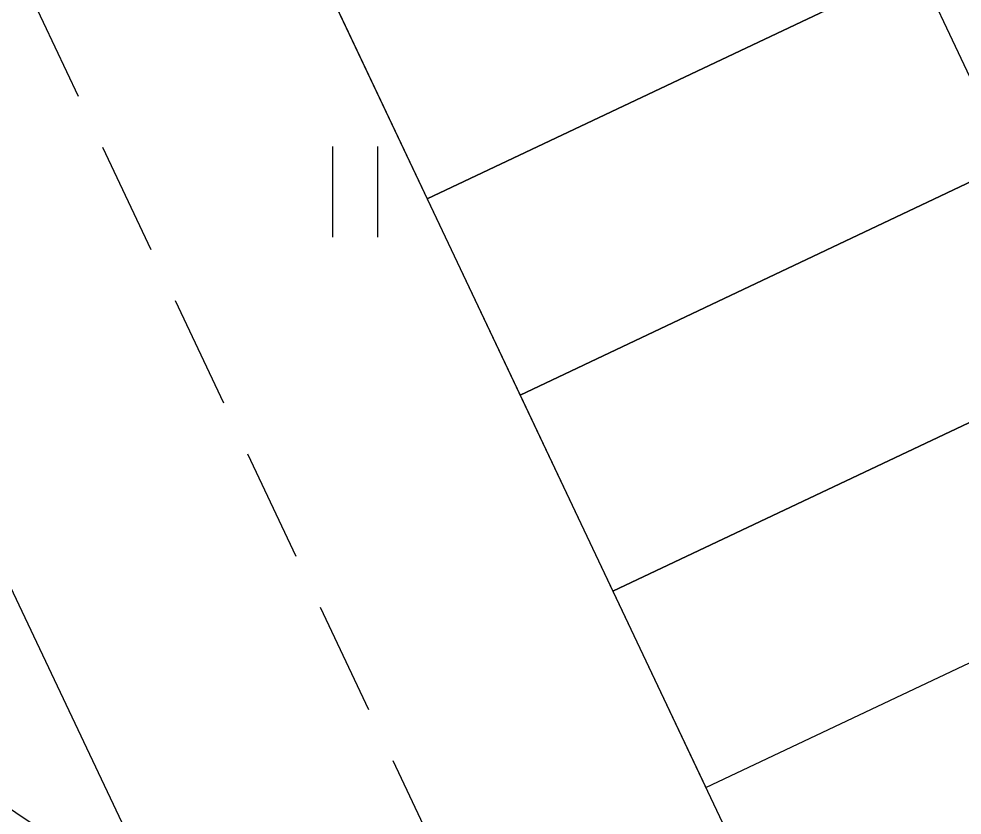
# Model space of a CAD drawing. Extents: x -809667 to 586099, y 3084146 to 3634412.
# Drawn here: x 381924.9 to 381935.33, y 3085728.56 to 3085737.36 of the extents above; entities that cross this region are included whole.
import ezdxf

# ---------------------------------------------------------------- set-up
doc = ezdxf.new("R2010")
doc.units = 0
doc.header["$LTSCALE"] = 0.5
doc.linetypes.add('DASHED', pattern=[0.75, 0.5, -0.25])
doc.layers.get('0').update_dxf_attribs({"linetype": 'CONTINUOUS'})
for name, color, linetype in [('DIM_COOR', 3, 'CONTINUOUS'), ('dxt', 252, 'CONTINUOUS'), ('停车位', 6, 'CONTINUOUS'), ('道路', 4, 'CONTINUOUS')]:
    doc.layers.add(name, color=color, linetype=linetype)

# ---------------------------------------------------------------- blocks, each defined once
blk = doc.blocks.new('gc121')
at = {"color": 0}
for p, q in [((-0.5, -1), (-0.5, 1)), ((0.5, -1), (0.5, 1))]:
    blk.add_line(p, q, dxfattribs=at)

msp = doc.modelspace()

# ---------------------------------------------------------------- linework, layer by layer
at = {"layer": 'DIM_COOR', "color": 3, "linetype": 'Continuous'}
msp.add_line((381946.388, 3085714.115), (381920.827, 3085731.297), dxfattribs=at)
at = {"layer": '停车位', "flags": 128}
for points in [[(381929.413, 3085735.369), (381934.837, 3085737.935), (381933.81, 3085740.105), (381928.387, 3085737.538)], [(381930.44, 3085733.199), (381935.863, 3085735.766), (381934.837, 3085737.935), (381929.413, 3085735.369)], [(381931.467, 3085731.03), (381936.89, 3085733.597), (381935.863, 3085735.766), (381930.44, 3085733.199)], [(381932.493, 3085728.861), (381937.917, 3085731.427), (381936.89, 3085733.597), (381931.467, 3085731.03)]]:
    msp.add_lwpolyline(points, close=True, dxfattribs=at)
at = {"layer": '道路', "linetype": 'Continuous', "flags": 128}
for points in [[(381935.03, 3085781.918, 0.393528), (381931.198, 3085783.343), (381913.643, 3085776.042, 0.428399), (381912.082, 3085771.988), (381934.241, 3085725.168, 0.467402), (381943.151, 3085722.852), (381949.887, 3085727.663, 0.348347), (381952.98, 3085738.41), (381935.348, 3085781.285)], [(381906.177, 3085770.441), (381936.699, 3085705.948, -0.477892), (381930.613, 3085693.334), (381905.739, 3085687.52, -0.026829), (381905.105, 3085687.408), (381869.937, 3085683.084)]]:
    msp.add_lwpolyline(points, format="xyb", dxfattribs=at)
at = {"layer": '道路', "color": 1, "linetype": 'DASHED', "ltscale": 5, "flags": 128}
msp.add_lwpolyline([(381906.574, 3085776.614), (381946.525, 3085692.199)], dxfattribs=at)
at = {"layer": '道路', "linetype": 'Continuous', "flags": 128}
msp.add_lwpolyline([(381912.082, 3085771.988), (381934.241, 3085725.168)], dxfattribs=at)
at = {"layer": '道路', "linetype": 'Continuous'}
for points, knots in [([(381933.612, 3085751.443), (381934.913, 3085749.986), (381937.183, 3085747.444), (381933.704, 3085741.284), (381942.107, 3085735.596), (381938.206, 3085730.228), (381936.329, 3085727.647), (381936.329, 3085727.647), (381936.329, 3085727.647), (381936.329, 3085727.647), (381935.672, 3085726.742), (381935.015, 3085725.838), (381934.358, 3085724.934)], [0, 0, 0, 0, 5.241042, 9.145642, 17.995634, 26.196498, 26.196498, 26.196498, 26.196498, 26.196498, 26.196498, 29.068606, 29.068606, 29.068606, 29.068606]), ([(381933.164, 3085751.043), (381933.365, 3085750.818), (381933.565, 3085750.595), (381934.142, 3085749.93), (381934.5, 3085749.492), (381935.016, 3085748.731), (381935.201, 3085748.405), (381935.472, 3085747.761), (381935.556, 3085747.444), (381935.596, 3085746.938), (381935.589, 3085746.751), (381935.535, 3085746.339), (381935.488, 3085746.12), (381935.312, 3085745.442), (381935.146, 3085744.958), (381934.924, 3085744.144), (381934.85, 3085743.83), (381934.773, 3085743.248), (381934.76, 3085742.98), (381934.789, 3085742.459), (381934.828, 3085742.204), (381935.06, 3085741.234), (381935.395, 3085740.568), (381936.188, 3085739.305), (381936.647, 3085738.705), (381937.532, 3085737.539), (381937.958, 3085736.973), (381938.485, 3085736.101), (381938.648, 3085735.784), (381938.898, 3085735.126), (381938.969, 3085734.792), (381939.004, 3085734.095), (381938.969, 3085733.735), (381938.728, 3085732.649), (381938.391, 3085731.887), (381937.489, 3085730.311), (381936.927, 3085729.5), (381936.173, 3085728.452), (381936.009, 3085728.226), (381935.844, 3085727.999), (381935.842, 3085727.996), (381935.839, 3085727.993), (381935.837, 3085727.989), (381935.245, 3085727.175), (381934.653, 3085726.361), (381934.062, 3085725.547)], [0, 0, 0, 0, 0.809904, 0.809904, 2.429711, 2.429711, 3.66837, 3.66837, 4.926642, 4.926642, 5.673722, 5.673722, 6.420801, 6.420801, 7.887995, 7.887995, 8.767827, 8.767827, 9.468061, 9.468061, 10.168296, 10.168296, 12.19742, 12.19742, 14.226544, 14.226544, 16.255668, 16.255668, 17.461197, 17.461197, 18.836307, 18.836307, 20.211417, 20.211417, 22.844117, 22.844117, 25.476818, 25.476818, 26.19649, 26.19649, 26.19649, 26.207121, 26.207121, 26.207121, 28.79312, 28.79312, 28.79312, 28.79312])]:
    msp.add_open_spline(points, degree=3, knots=knots, dxfattribs=at)

# ---------------------------------------------------------------- block references
at = {"layer": 'dxt', "color": 8, "linetype": 'Continuous', "xscale": 0.5, "yscale": 0.5}
msp.add_blockref('gc121', (381928.619, 3085735.446, 0.717), dxfattribs=at)

doc.saveas('drawing.dxf')
